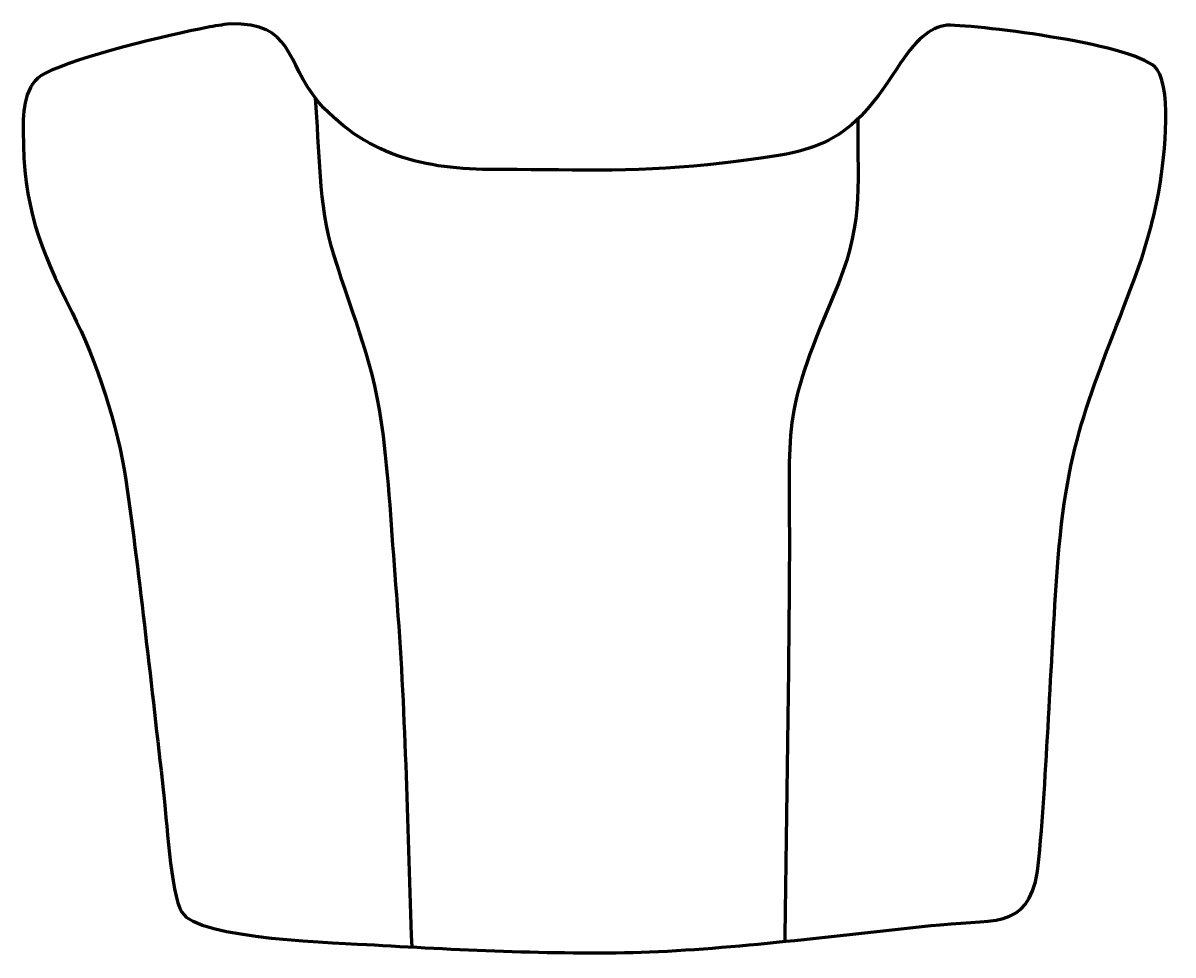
# Model space of a CAD drawing. Header units: millimetres. Extents: x -550 to -108, y 308 to 667.
import ezdxf

# ---------------------------------------------------------------- set-up
doc = ezdxf.new("R2010")
doc.units = ezdxf.units.MM
doc.header["$MEASUREMENT"] = 0
doc.layers.add('layer 2', color=7, linetype='Continuous')
doc.layers.add('layer 3', color=7, linetype='Continuous')

msp = doc.modelspace()

# ---------------------------------------------------------------- linework, layer by layer
at = {"layer": 'layer 2', "color": 142, "lineweight": 158}
for points, knots in [([(-437.6627, 637.6204), (-436.2157, 618.327), (-436.4641, 596.2575), (-430.8294, 577.8438), (-430.8294, 577.8438), (-422.6363, 551.7145), (-415.0926, 535.9557), (-411.5812, 507.6777), (-411.5812, 507.6777), (-409.1244, 487.8921), (-408.1106, 466.5728), (-406.4749, 446.5277), (-406.4749, 446.5277), (-402.9467, 403.2885), (-402.3505, 358.8853), (-400.7133, 315.3984), (-400.7133, 315.3984), (-400.7133, 315.3984), (-400.5448, 310.9204), (-400.5448, 310.9204)], [0, 0, 0, 0, 0.16666667, 0.16666667, 0.16666667, 0.16666667, 0.33333333, 0.33333333, 0.33333333, 0.33333333, 0.5, 0.5, 0.5, 0.5, 0.66666667, 0.66666667, 0.66666667, 0.66666667, 1, 1, 1, 1]), ([(-228.9305, 629.5711), (-229.0343, 601.3939), (-226.7059, 588.3958), (-238.3703, 561.3487), (-238.3703, 561.3487), (-258.4133, 514.6551), (-255.0404, 511.3494), (-255.2478, 461.6346), (-255.2478, 461.6346), (-255.4543, 412.111), (-256.4268, 362.5878), (-257.0358, 313.0676)], [0, 0, 0, 0, 0.25, 0.25, 0.25, 0.25, 0.5, 0.5, 0.5, 0.5, 1, 1, 1, 1])]:
    msp.add_open_spline(points, degree=3, knots=knots, dxfattribs=at)
at = {"layer": 'layer 3', "color": 242, "lineweight": 158}
msp.add_open_spline([(-470.4386, 666.2323), (-445.7184, 666.5392), (-449.7185, 652.3412), (-436.3192, 635.9053), (-436.3192, 635.9053), (-416.6895, 614.3113), (-393.4541, 609.8564), (-365.5311, 610.1008), (-365.5311, 610.1008), (-335.8873, 610.1234), (-310.9752, 608.8398), (-281.1461, 612.6315), (-281.1461, 612.6315), (-246.0534, 616.864), (-233.9423, 617.4604), (-213.9049, 648.8842), (-213.9049, 648.8842), (-206.6118, 660.3219), (-201.3854, 664.7333), (-194.6116, 665.6903), (-194.6116, 665.6903), (-181.3038, 665.6489), (-120.2886, 658.1431), (-113.7271, 648.6562), (-113.7271, 648.6562), (-107.6355, 639.8485), (-111.2752, 611.44), (-113.2581, 600.8549), (-113.2581, 600.8549), (-115.1123, 591.2385), (-117.6262, 581.7415), (-120.8521, 572.4938), (-120.8521, 572.4938), (-136.9284, 528.443), (-147.937, 509.5604), (-151.7908, 460.7413), (-151.7908, 460.7413), (-154.7172, 422.228), (-155.7733, 383.1003), (-159.2015, 344.7813), (-159.2015, 344.7813), (-161.6329, 317.6038), (-174.2384, 321.7193), (-197.2102, 319.4988), (-197.2102, 319.4988), (-233.852, 315.881), (-272.4282, 310.5316), (-309.0307, 309.0498), (-309.0307, 309.0498), (-343.0651, 307.8359), (-380.6884, 309.7618), (-414.8649, 311.721), (-414.8649, 311.721), (-427.8678, 312.3864), (-482.9684, 313.9573), (-489.0345, 324.2801), (-489.0345, 324.2801), (-493.3178, 331.5689), (-494.9179, 361.0593), (-496.1372, 371.5564), (-496.1372, 371.5564), (-500.7448, 411.1396), (-504.9748, 451.3287), (-510.5266, 490.7486), (-510.5266, 490.7486), (-513.5857, 511.1935), (-521.8382, 536.653), (-531.2502, 555.1181), (-531.2502, 555.1181), (-544.0668, 580.374), (-549.9103, 595.9272), (-550.0796, 624.8025), (-550.0796, 624.8025), (-550.1258, 632.6754), (-549.7308, 643.0941), (-541.7574, 647.1093), (-541.7574, 647.1093), (-528.9975, 653.5348), (-494.3142, 661.9863), (-479.373, 664.7993), (-479.373, 664.7993), (-476.387, 665.3502), (-473.4467, 665.8228), (-470.4386, 666.2323)], degree=3, knots=[0, 0, 0, 0, 0.04545455, 0.04545455, 0.04545455, 0.04545455, 0.09090909, 0.09090909, 0.09090909, 0.09090909, 0.13636364, 0.13636364, 0.13636364, 0.13636364, 0.18181818, 0.18181818, 0.18181818, 0.18181818, 0.22727273, 0.22727273, 0.22727273, 0.22727273, 0.27272727, 0.27272727, 0.27272727, 0.27272727, 0.31818182, 0.31818182, 0.31818182, 0.31818182, 0.36363636, 0.36363636, 0.36363636, 0.36363636, 0.40909091, 0.40909091, 0.40909091, 0.40909091, 0.45454545, 0.45454545, 0.45454545, 0.45454545, 0.5, 0.5, 0.5, 0.5, 0.54545455, 0.54545455, 0.54545455, 0.54545455, 0.59090909, 0.59090909, 0.59090909, 0.59090909, 0.63636364, 0.63636364, 0.63636364, 0.63636364, 0.68181818, 0.68181818, 0.68181818, 0.68181818, 0.72727273, 0.72727273, 0.72727273, 0.72727273, 0.77272727, 0.77272727, 0.77272727, 0.77272727, 0.81818182, 0.81818182, 0.81818182, 0.81818182, 0.86363636, 0.86363636, 0.86363636, 0.86363636, 0.90909091, 0.90909091, 0.90909091, 0.90909091, 1, 1, 1, 1], dxfattribs=at)

doc.saveas('drawing.dxf')
